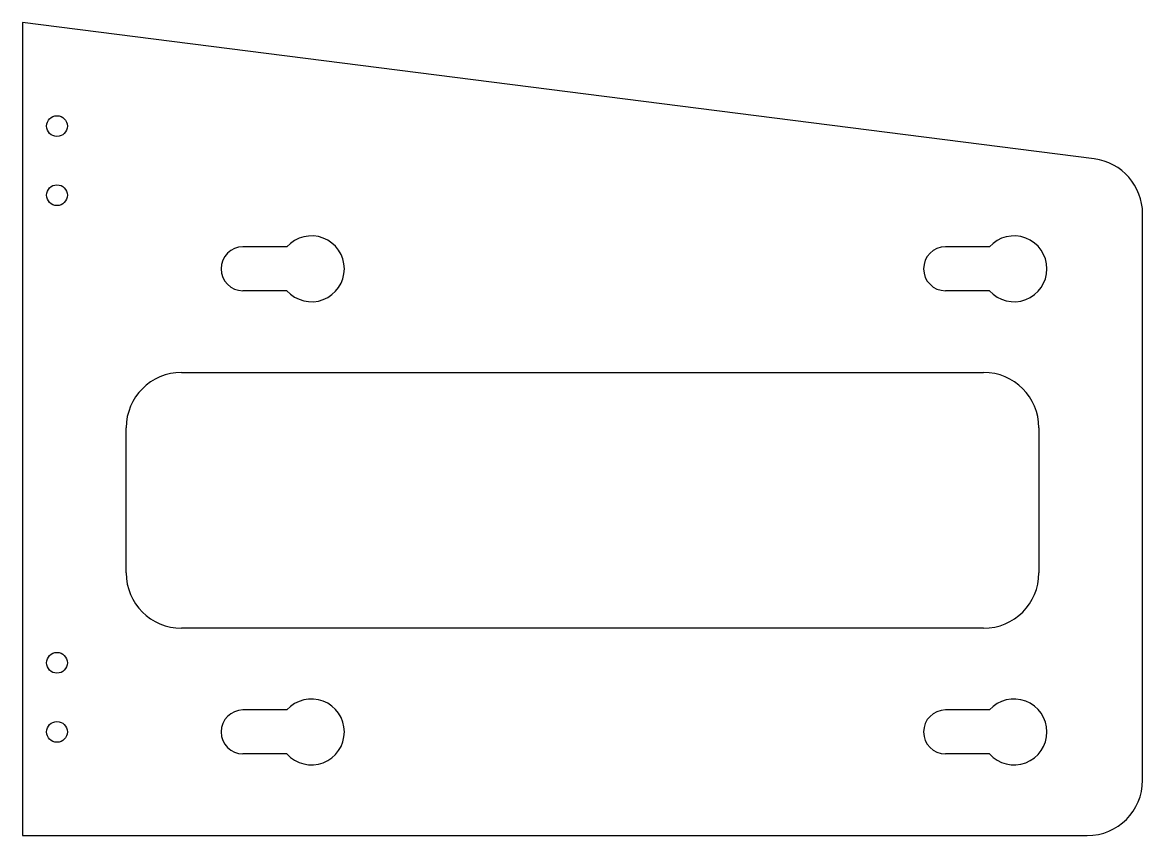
# Model space of a CAD drawing. Header units: millimetres. Extents: x -166 to -4, y 5 to 123.
import ezdxf

# ---------------------------------------------------------------- set-up
doc = ezdxf.new("R2010")
doc.units = ezdxf.units.MM
doc.layers.add('Shape2DView016', color=7, linetype='CONTINUOUS')

msp = doc.modelspace()

# ---------------------------------------------------------------- linework, layer by layer
at = {"layer": 'Shape2DView016'}
for p, q in [((-10.9884, 103.351), (-166, 123.11)), ((-166, 123.11), (-166, 5.46)), ((-4, 13.46), (-4, 95.415)), ((-127.75, 90.635), (-134.1, 90.635)), ((-26.15, 90.635), (-32.5, 90.635)), ((-127.75, 84.285), (-134.1, 84.285)), ((-26.15, 84.285), (-32.5, 84.285)), ((-142.99, 72.46), (-27, 72.46)), ((-150.99, 43.46), (-150.99, 64.46)), ((-19, 64.46), (-19, 43.46)), ((-27, 35.46), (-142.99, 35.46)), ((-127.75, 23.635), (-134.1, 23.635)), ((-26.15, 23.635), (-32.5, 23.635)), ((-127.75, 17.285), (-134.1, 17.285)), ((-26.15, 17.285), (-32.5, 17.285)), ((-166, 5.46), (-12, 5.46))]:
    msp.add_line(p, q, dxfattribs=at)
for centre in [(-161, 108.11), (-161, 98.11), (-161, 30.46), (-161, 20.46)]:
    msp.add_circle(centre, 1.5, dxfattribs=at)
for centre, radius, start, end in [((-12, 95.415), 8, 0, 82.7357), ((-124.2, 87.46), 4.7625, -138.19, 138.19), ((-22.6002, 87.46), 4.7625, -138.19, 138.19), ((-134.1, 87.46), 3.175, 90, -90), ((-32.5, 87.46), 3.175, 90, -90), ((-142.99, 64.46), 8, 90, 180), ((-27, 64.46), 8, 0, 90), ((-142.99, 43.46), 8, 180, -90), ((-27, 43.46), 8, -90, 0), ((-124.2, 20.46), 4.7625, -138.19, 138.19), ((-22.6002, 20.46), 4.7625, -138.19, 138.19), ((-134.1, 20.46), 3.175, 90, -90), ((-32.5, 20.46), 3.175, 90, -90), ((-12, 13.46), 8, -90, 0)]:
    msp.add_arc(centre, radius, start, end, dxfattribs=at)

doc.saveas('drawing.dxf')
